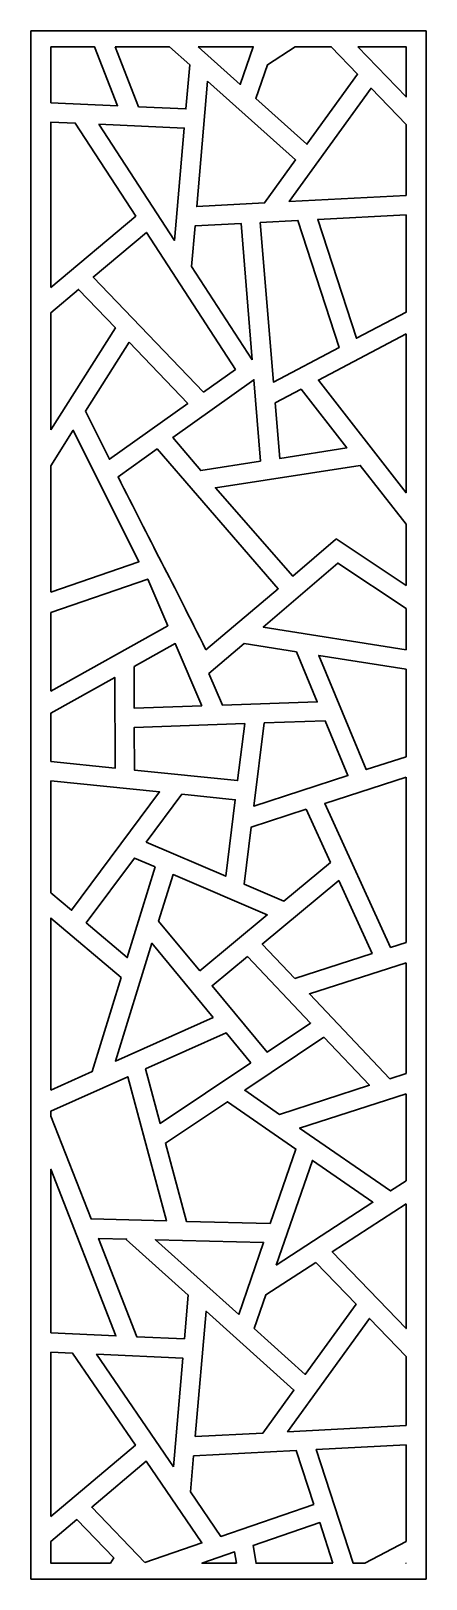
# Model space of a CAD drawing. Header units: centimetres. Extents: x 7.7 to 12.3, y -9 to 9.
import ezdxf

# ---------------------------------------------------------------- set-up
doc = ezdxf.new("R2010")
doc.units = ezdxf.units.CM
doc.header["$MEASUREMENT"] = 0
doc.layers.add('layer 1', color=7, linetype='Continuous')

msp = doc.modelspace()

# ---------------------------------------------------------------- linework, layer by layer
at = {"layer": 'layer 1', "color": 250, "lineweight": 30}
for points, knots in [([(7.65809, 9.00078), (7.65809, 9.00078), (12.25019, 9.00078), (12.25019, 9.00078), (12.25019, 9.00078), (12.25019, 9.00078), (12.25019, -9.00021), (12.25019, -9.00021), (12.25019, -9.00021), (12.25019, -9.00021), (7.65809, -9.00021), (7.65809, -9.00021), (7.65809, -9.00021), (7.65809, -9.00021), (7.65809, 9.00078), (7.65809, 9.00078)], [0, 0, 0, 0, 0.2, 0.2, 0.2, 0.2, 0.4, 0.4, 0.4, 0.4, 0.6, 0.6, 0.6, 0.6, 1, 1, 1, 1]), ([(7.8904, 8.81709), (7.8904, 8.81709), (8.39639, 8.81709), (8.39639, 8.81709), (8.39639, 8.81709), (8.39639, 8.81709), (8.6639, 8.13081), (8.6639, 8.13081), (8.6639, 8.13081), (8.6639, 8.13081), (7.8904, 8.16554), (7.8904, 8.16554), (7.8904, 8.16554), (7.8904, 8.16554), (7.8904, 8.81709), (7.8904, 8.81709)], [0, 0, 0, 0, 0.2, 0.2, 0.2, 0.2, 0.4, 0.4, 0.4, 0.4, 0.6, 0.6, 0.6, 0.6, 1, 1, 1, 1]), ([(8.63646, 8.81709), (8.63646, 8.81709), (9.26772, 8.81709), (9.26772, 8.81709), (9.26772, 8.81709), (9.26772, 8.81709), (9.50356, 8.60523), (9.50356, 8.60523), (9.50356, 8.60523), (9.50356, 8.60523), (9.4595, 8.09509), (9.4595, 8.09509), (9.4595, 8.09509), (9.4595, 8.09509), (8.90824, 8.11985), (8.90824, 8.11985), (8.90824, 8.11985), (8.90824, 8.11985), (8.63646, 8.81709), (8.63646, 8.81709)], [0, 0, 0, 0, 0.16666667, 0.16666667, 0.16666667, 0.16666667, 0.33333333, 0.33333333, 0.33333333, 0.33333333, 0.5, 0.5, 0.5, 0.5, 0.66666667, 0.66666667, 0.66666667, 0.66666667, 1, 1, 1, 1]), ([(9.60265, 8.81709), (9.60265, 8.81709), (10.2426, 8.81709), (10.2426, 8.81709), (10.2426, 8.81709), (10.2426, 8.81709), (10.09111, 8.3783), (10.09111, 8.3783), (10.09111, 8.3783), (10.09111, 8.3783), (9.60265, 8.81709), (9.60265, 8.81709)], [0, 0, 0, 0, 0.25, 0.25, 0.25, 0.25, 0.5, 0.5, 0.5, 0.5, 1, 1, 1, 1]), ([(10.72829, 8.81709), (10.72829, 8.81709), (11.14882, 8.81709), (11.14882, 8.81709), (11.14882, 8.81709), (11.14882, 8.81709), (11.45479, 8.4982), (11.45479, 8.4982), (11.45479, 8.4982), (11.45479, 8.4982), (10.86529, 7.68282), (10.86529, 7.68282), (10.86529, 7.68282), (10.86529, 7.68282), (10.2717, 8.21607), (10.2717, 8.21607), (10.2717, 8.21607), (10.2717, 8.21607), (10.4071, 8.6083), (10.4071, 8.6083), (10.4071, 8.6083), (10.4071, 8.6083), (10.72829, 8.81709), (10.72829, 8.81709)], [0, 0, 0, 0, 0.14285714, 0.14285714, 0.14285714, 0.14285714, 0.28571429, 0.28571429, 0.28571429, 0.28571429, 0.42857143, 0.42857143, 0.42857143, 0.42857143, 0.57142857, 0.57142857, 0.57142857, 0.57142857, 0.71428571, 0.71428571, 0.71428571, 0.71428571, 1, 1, 1, 1]), ([(11.45885, 8.81709), (11.45885, 8.81709), (12.01788, 8.81709), (12.01788, 8.81709), (12.01788, 8.81709), (12.01788, 8.81709), (12.01788, 8.23445), (12.01788, 8.23445), (12.01788, 8.23445), (12.01788, 8.23445), (11.45885, 8.81709), (11.45885, 8.81709)], [0, 0, 0, 0, 0.25, 0.25, 0.25, 0.25, 0.5, 0.5, 0.5, 0.5, 1, 1, 1, 1]), ([(9.71185, 8.41812), (9.71185, 8.41812), (9.58588, 6.9596), (9.58588, 6.9596), (9.58588, 6.9596), (9.58588, 6.9596), (10.37262, 7.00137), (10.37262, 7.00137), (10.37262, 7.00137), (10.37262, 7.00137), (10.73343, 7.50043), (10.73343, 7.50043), (10.73343, 7.50043), (10.73343, 7.50043), (9.71185, 8.41812), (9.71185, 8.41812)], [0, 0, 0, 0, 0.2, 0.2, 0.2, 0.2, 0.4, 0.4, 0.4, 0.4, 0.6, 0.6, 0.6, 0.6, 1, 1, 1, 1]), ([(12.01788, 7.91133), (12.01788, 7.91133), (12.01788, 7.0887), (12.01788, 7.0887), (12.01788, 7.0887), (12.01788, 7.0887), (10.65953, 7.0166), (10.65953, 7.0166), (10.65953, 7.0166), (10.65953, 7.0166), (11.61213, 8.33421), (11.61213, 8.33421), (11.61213, 8.33421), (11.61213, 8.33421), (12.01788, 7.91133), (12.01788, 7.91133)], [0, 0, 0, 0, 0.2, 0.2, 0.2, 0.2, 0.4, 0.4, 0.4, 0.4, 0.6, 0.6, 0.6, 0.6, 1, 1, 1, 1]), ([(7.8904, 6.01723), (7.8904, 6.01723), (7.8904, 7.94165), (7.8904, 7.94165), (7.8904, 7.94165), (7.8904, 7.94165), (8.17363, 7.92893), (8.17363, 7.92893), (8.17363, 7.92893), (8.17363, 7.92893), (8.87635, 6.84805), (8.87635, 6.84805), (8.87635, 6.84805), (8.87635, 6.84805), (7.8904, 6.01723), (7.8904, 6.01723)], [0, 0, 0, 0, 0.2, 0.2, 0.2, 0.2, 0.4, 0.4, 0.4, 0.4, 0.6, 0.6, 0.6, 0.6, 1, 1, 1, 1]), ([(8.4487, 7.91659), (8.4487, 7.91659), (9.32735, 6.5651), (9.32735, 6.5651), (9.32735, 6.5651), (9.32735, 6.5651), (9.44024, 7.87209), (9.44024, 7.87209), (9.44024, 7.87209), (9.44024, 7.87209), (8.4487, 7.91659), (8.4487, 7.91659)], [0, 0, 0, 0, 0.25, 0.25, 0.25, 0.25, 0.5, 0.5, 0.5, 0.5, 1, 1, 1, 1]), ([(12.01788, 6.86456), (12.01788, 6.86456), (12.01788, 5.73068), (12.01788, 5.73068), (12.01788, 5.73068), (12.01788, 5.73068), (11.44156, 5.42713), (11.44156, 5.42713), (11.44156, 5.42713), (11.44156, 5.42713), (10.99152, 6.81007), (10.99152, 6.81007), (10.99152, 6.81007), (10.99152, 6.81007), (12.01788, 6.86456), (12.01788, 6.86456)], [0, 0, 0, 0, 0.2, 0.2, 0.2, 0.2, 0.4, 0.4, 0.4, 0.4, 0.6, 0.6, 0.6, 0.6, 1, 1, 1, 1]), ([(10.23026, 5.1763), (10.23026, 5.1763), (10.09978, 6.76274), (10.09978, 6.76274), (10.09978, 6.76274), (10.09978, 6.76274), (9.56642, 6.73442), (9.56642, 6.73442), (9.56642, 6.73442), (9.56642, 6.73442), (9.52548, 6.26035), (9.52548, 6.26035), (9.52548, 6.26035), (9.52548, 6.26035), (10.23026, 5.1763), (10.23026, 5.1763)], [0, 0, 0, 0, 0.2, 0.2, 0.2, 0.2, 0.4, 0.4, 0.4, 0.4, 0.6, 0.6, 0.6, 0.6, 1, 1, 1, 1]), ([(10.32343, 6.77461), (10.32343, 6.77461), (10.47607, 4.91861), (10.47607, 4.91861), (10.47607, 4.91861), (10.47607, 4.91861), (11.24085, 5.32141), (11.24085, 5.32141), (11.24085, 5.32141), (11.24085, 5.32141), (10.7604, 6.79781), (10.7604, 6.79781), (10.7604, 6.79781), (10.7604, 6.79781), (10.32343, 6.77461), (10.32343, 6.77461)], [0, 0, 0, 0, 0.2, 0.2, 0.2, 0.2, 0.4, 0.4, 0.4, 0.4, 0.6, 0.6, 0.6, 0.6, 1, 1, 1, 1]), ([(9.66512, 4.80201), (9.66512, 4.80201), (10.03501, 5.06587), (10.03501, 5.06587), (10.03501, 5.06587), (10.03501, 5.06587), (8.99919, 6.65911), (8.99919, 6.65911), (8.99919, 6.65911), (8.99919, 6.65911), (8.38216, 6.13915), (8.38216, 6.13915), (8.38216, 6.13915), (8.38216, 6.13915), (9.66512, 4.80201), (9.66512, 4.80201)], [0, 0, 0, 0, 0.2, 0.2, 0.2, 0.2, 0.4, 0.4, 0.4, 0.4, 0.6, 0.6, 0.6, 0.6, 1, 1, 1, 1]), ([(7.8904, 4.36309), (7.8904, 4.36309), (7.8904, 5.72476), (7.8904, 5.72476), (7.8904, 5.72476), (7.8904, 5.72476), (8.21073, 5.9947), (8.21073, 5.9947), (8.21073, 5.9947), (8.21073, 5.9947), (8.63911, 5.54825), (8.63911, 5.54825), (8.63911, 5.54825), (8.63911, 5.54825), (7.8904, 4.36309), (7.8904, 4.36309)], [0, 0, 0, 0, 0.2, 0.2, 0.2, 0.2, 0.4, 0.4, 0.4, 0.4, 0.6, 0.6, 0.6, 0.6, 1, 1, 1, 1]), ([(12.01788, 5.47796), (12.01788, 5.47796), (12.01788, 3.63057), (12.01788, 3.63057), (12.01788, 3.63057), (12.01788, 3.63057), (10.9986, 4.9411), (10.9986, 4.9411), (10.9986, 4.9411), (10.9986, 4.9411), (12.01788, 5.47796), (12.01788, 5.47796)], [0, 0, 0, 0, 0.25, 0.25, 0.25, 0.25, 0.5, 0.5, 0.5, 0.5, 1, 1, 1, 1]), ([(8.79851, 5.38212), (8.79851, 5.38212), (8.29024, 4.57943), (8.29024, 4.57943), (8.29024, 4.57943), (8.29024, 4.57943), (8.56924, 4.02021), (8.56924, 4.02021), (8.56924, 4.02021), (8.56924, 4.02021), (9.48108, 4.67071), (9.48108, 4.67071), (9.48108, 4.67071), (9.48108, 4.67071), (8.79851, 5.38212), (8.79851, 5.38212)], [0, 0, 0, 0, 0.2, 0.2, 0.2, 0.2, 0.4, 0.4, 0.4, 0.4, 0.6, 0.6, 0.6, 0.6, 1, 1, 1, 1]), ([(10.32729, 3.99656), (10.32729, 3.99656), (10.24935, 4.94425), (10.24935, 4.94425), (10.24935, 4.94425), (10.24935, 4.94425), (9.30665, 4.27174), (9.30665, 4.27174), (9.30665, 4.27174), (9.30665, 4.27174), (9.63213, 3.88883), (9.63213, 3.88883), (9.63213, 3.88883), (9.63213, 3.88883), (10.32729, 3.99656), (10.32729, 3.99656)], [0, 0, 0, 0, 0.2, 0.2, 0.2, 0.2, 0.4, 0.4, 0.4, 0.4, 0.6, 0.6, 0.6, 0.6, 1, 1, 1, 1]), ([(10.496, 4.67639), (10.496, 4.67639), (10.54907, 4.03093), (10.54907, 4.03093), (10.54907, 4.03093), (10.54907, 4.03093), (11.32914, 4.15182), (11.32914, 4.15182), (11.32914, 4.15182), (11.32914, 4.15182), (10.79761, 4.83525), (10.79761, 4.83525), (10.79761, 4.83525), (10.79761, 4.83525), (10.496, 4.67639), (10.496, 4.67639)], [0, 0, 0, 0, 0.2, 0.2, 0.2, 0.2, 0.4, 0.4, 0.4, 0.4, 0.6, 0.6, 0.6, 0.6, 1, 1, 1, 1]), ([(7.8904, 2.47429), (7.8904, 2.47429), (7.8904, 3.94525), (7.8904, 3.94525), (7.8904, 3.94525), (7.8904, 3.94525), (8.15041, 4.3586), (8.15041, 4.3586), (8.15041, 4.3586), (8.15041, 4.3586), (8.91377, 2.82855), (8.91377, 2.82855), (8.91377, 2.82855), (8.91377, 2.82855), (7.8904, 2.47429), (7.8904, 2.47429)], [0, 0, 0, 0, 0.2, 0.2, 0.2, 0.2, 0.4, 0.4, 0.4, 0.4, 0.6, 0.6, 0.6, 0.6, 1, 1, 1, 1]), ([(9.69056, 1.80638), (9.69056, 1.80638), (10.53314, 2.51525), (10.53314, 2.51525), (10.53314, 2.51525), (10.53314, 2.51525), (9.12444, 4.14175), (9.12444, 4.14175), (9.12444, 4.14175), (9.12444, 4.14175), (8.67026, 3.81774), (8.67026, 3.81774), (8.67026, 3.81774), (9.03789, 3.08087), (9.31064, 2.5715), (9.69056, 1.80638)], [0, 0, 0, 0, 0.2, 0.2, 0.2, 0.2, 0.4, 0.4, 0.4, 0.4, 0.6, 0.6, 0.6, 0.6, 1, 1, 1, 1]), ([(12.01788, 3.26629), (12.01788, 3.26629), (12.01788, 2.55281), (12.01788, 2.55281), (12.01788, 2.55281), (12.01788, 2.55281), (11.20586, 3.09489), (11.20586, 3.09489), (11.20586, 3.09489), (11.20586, 3.09489), (11.20005, 3.08713), (11.20005, 3.08713), (11.20005, 3.08713), (11.20005, 3.08713), (11.19977, 3.08744), (11.19977, 3.08744), (11.19977, 3.08744), (11.19977, 3.08744), (10.7023, 2.66044), (10.7023, 2.66044), (10.7023, 2.66044), (10.7023, 2.66044), (9.8021, 3.68884), (9.8021, 3.68884), (9.8021, 3.68884), (9.8021, 3.68884), (11.48622, 3.94985), (11.48622, 3.94985), (11.48622, 3.94985), (11.48622, 3.94985), (12.01788, 3.26629), (12.01788, 3.26629)], [0, 0, 0, 0, 0.11111111, 0.11111111, 0.11111111, 0.11111111, 0.22222222, 0.22222222, 0.22222222, 0.22222222, 0.33333333, 0.33333333, 0.33333333, 0.33333333, 0.44444444, 0.44444444, 0.44444444, 0.44444444, 0.55555556, 0.55555556, 0.55555556, 0.55555556, 0.66666667, 0.66666667, 0.66666667, 0.66666667, 0.77777778, 0.77777778, 0.77777778, 0.77777778, 1, 1, 1, 1]), ([(12.01788, 2.2839), (12.01788, 2.2839), (12.01788, 1.80511), (12.01788, 1.80511), (12.01788, 1.80511), (12.01788, 1.80511), (10.35744, 2.06928), (10.35744, 2.06928), (10.35744, 2.06928), (10.35744, 2.06928), (11.22452, 2.81354), (11.22452, 2.81354), (11.22452, 2.81354), (11.22452, 2.81354), (12.01788, 2.2839), (12.01788, 2.2839)], [0, 0, 0, 0, 0.2, 0.2, 0.2, 0.2, 0.4, 0.4, 0.4, 0.4, 0.6, 0.6, 0.6, 0.6, 1, 1, 1, 1]), ([(7.8904, 1.32586), (7.8904, 1.32586), (7.8904, 2.23763), (7.8904, 2.23763), (7.8904, 2.23763), (7.8904, 2.23763), (9.01622, 2.62735), (9.01622, 2.62735), (9.01622, 2.62735), (9.01622, 2.62735), (9.24702, 2.08493), (9.24702, 2.08493), (9.24702, 2.08493), (9.24702, 2.08493), (7.8904, 1.32586), (7.8904, 1.32586)], [0, 0, 0, 0, 0.2, 0.2, 0.2, 0.2, 0.4, 0.4, 0.4, 0.4, 0.6, 0.6, 0.6, 0.6, 1, 1, 1, 1]), ([(9.6436, 1.15295), (9.6436, 1.15295), (9.33521, 1.8777), (9.33521, 1.8777), (9.33521, 1.8777), (9.33521, 1.8777), (8.85578, 1.60944), (8.85578, 1.60944), (8.85578, 1.60944), (8.85578, 1.60944), (8.85777, 1.12552), (8.85777, 1.12552), (8.85777, 1.12552), (8.85777, 1.12552), (9.6436, 1.15295), (9.6436, 1.15295)], [0, 0, 0, 0, 0.2, 0.2, 0.2, 0.2, 0.4, 0.4, 0.4, 0.4, 0.6, 0.6, 0.6, 0.6, 1, 1, 1, 1]), ([(10.74385, 1.78104), (10.74385, 1.78104), (10.13456, 1.87798), (10.13456, 1.87798), (10.13456, 1.87798), (10.13456, 1.87798), (9.72724, 1.52837), (9.72724, 1.52837), (9.72724, 1.52837), (9.72724, 1.52837), (9.88342, 1.16132), (9.88342, 1.16132), (9.88342, 1.16132), (9.88342, 1.16132), (10.98547, 1.1998), (10.98547, 1.1998), (10.98547, 1.1998), (10.98547, 1.1998), (10.74385, 1.78104), (10.74385, 1.78104)], [0, 0, 0, 0, 0.16666667, 0.16666667, 0.16666667, 0.16666667, 0.33333333, 0.33333333, 0.33333333, 0.33333333, 0.5, 0.5, 0.5, 0.5, 0.66666667, 0.66666667, 0.66666667, 0.66666667, 1, 1, 1, 1]), ([(12.01788, 1.57834), (12.01788, 1.57834), (12.01788, 0.56079), (12.01788, 0.56079), (12.01788, 0.56079), (12.01788, 0.56079), (11.5558, 0.41127), (11.5558, 0.41127), (11.5558, 0.41127), (11.5558, 0.41127), (11.00356, 1.73971), (11.00356, 1.73971), (11.00356, 1.73971), (11.00356, 1.73971), (12.01788, 1.57834), (12.01788, 1.57834)], [0, 0, 0, 0, 0.2, 0.2, 0.2, 0.2, 0.4, 0.4, 0.4, 0.4, 0.6, 0.6, 0.6, 0.6, 1, 1, 1, 1]), ([(7.8904, 0.50616), (7.8904, 0.50616), (7.8904, 1.06929), (7.8904, 1.06929), (7.8904, 1.06929), (7.8904, 1.06929), (8.6325, 1.48451), (8.6325, 1.48451), (8.6325, 1.48451), (8.6325, 1.48451), (8.63683, 0.42975), (8.63683, 0.42975), (8.63683, 0.42975), (8.63683, 0.42975), (7.8904, 0.50616), (7.8904, 0.50616)], [0, 0, 0, 0, 0.2, 0.2, 0.2, 0.2, 0.4, 0.4, 0.4, 0.4, 0.6, 0.6, 0.6, 0.6, 1, 1, 1, 1]), ([(10.14214, 0.94631), (10.14214, 0.94631), (8.85869, 0.90152), (8.85869, 0.90152), (8.85869, 0.90152), (8.85869, 0.90152), (8.86071, 0.40682), (8.86071, 0.40682), (8.86071, 0.40682), (8.86071, 0.40682), (10.05968, 0.28407), (10.05968, 0.28407), (10.05968, 0.28407), (10.05968, 0.28407), (10.14214, 0.94631), (10.14214, 0.94631)], [0, 0, 0, 0, 0.2, 0.2, 0.2, 0.2, 0.4, 0.4, 0.4, 0.4, 0.6, 0.6, 0.6, 0.6, 1, 1, 1, 1]), ([(11.07727, 0.97896), (11.07727, 0.97896), (10.36874, 0.95422), (10.36874, 0.95422), (10.36874, 0.95422), (10.36874, 0.95422), (10.24847, -0.01176), (10.24847, -0.01176), (10.24847, -0.01176), (10.24847, -0.01176), (11.34201, 0.34209), (11.34201, 0.34209), (11.34201, 0.34209), (11.34201, 0.34209), (11.07727, 0.97896), (11.07727, 0.97896)], [0, 0, 0, 0, 0.2, 0.2, 0.2, 0.2, 0.4, 0.4, 0.4, 0.4, 0.6, 0.6, 0.6, 0.6, 1, 1, 1, 1]), ([(7.8904, -1.0217), (7.8904, -1.0217), (7.8904, 0.28111), (7.8904, 0.28111), (7.8904, 0.28111), (7.8904, 0.28111), (9.15394, 0.15175), (9.15394, 0.15175), (9.15394, 0.15175), (9.15394, 0.15175), (8.12957, -1.22426), (8.12957, -1.22426), (8.12957, -1.22426), (8.12957, -1.22426), (7.8904, -1.0217), (7.8904, -1.0217)], [0, 0, 0, 0, 0.2, 0.2, 0.2, 0.2, 0.4, 0.4, 0.4, 0.4, 0.6, 0.6, 0.6, 0.6, 1, 1, 1, 1]), ([(12.01788, 0.32539), (12.01788, 0.32539), (12.01788, -1.59828), (12.01788, -1.59828), (12.01788, -1.59828), (12.01788, -1.59828), (11.8374, -1.65667), (11.8374, -1.65667), (11.8374, -1.65667), (11.8374, -1.65667), (11.07209, 0.01936), (11.07209, 0.01936), (11.07209, 0.01936), (11.07209, 0.01936), (12.01788, 0.32539), (12.01788, 0.32539)], [0, 0, 0, 0, 0.2, 0.2, 0.2, 0.2, 0.4, 0.4, 0.4, 0.4, 0.6, 0.6, 0.6, 0.6, 1, 1, 1, 1]), ([(8.99861, -0.43192), (8.99861, -0.43192), (9.9213, -0.82728), (9.9213, -0.82728), (9.9213, -0.82728), (9.9213, -0.82728), (10.03201, 0.06185), (10.03201, 0.06185), (10.03201, 0.06185), (10.03201, 0.06185), (9.41335, 0.12519), (9.41335, 0.12519), (9.41335, 0.12519), (9.41335, 0.12519), (8.99861, -0.43192), (8.99861, -0.43192)], [0, 0, 0, 0, 0.2, 0.2, 0.2, 0.2, 0.4, 0.4, 0.4, 0.4, 0.6, 0.6, 0.6, 0.6, 1, 1, 1, 1]), ([(10.85773, -0.05001), (10.85773, -0.05001), (10.21793, -0.25705), (10.21793, -0.25705), (10.21793, -0.25705), (10.21793, -0.25705), (10.1355, -0.91905), (10.1355, -0.91905), (10.1355, -0.91905), (10.1355, -0.91905), (10.59734, -1.11694), (10.59734, -1.11694), (10.59734, -1.11694), (10.59734, -1.11694), (11.13944, -0.66695), (11.13944, -0.66695), (11.13944, -0.66695), (11.13944, -0.66695), (10.85773, -0.05001), (10.85773, -0.05001)], [0, 0, 0, 0, 0.16666667, 0.16666667, 0.16666667, 0.16666667, 0.33333333, 0.33333333, 0.33333333, 0.33333333, 0.5, 0.5, 0.5, 0.5, 0.66666667, 0.66666667, 0.66666667, 0.66666667, 1, 1, 1, 1]), ([(9.103, -0.72019), (9.103, -0.72019), (8.86116, -0.61656), (8.86116, -0.61656), (8.86116, -0.61656), (8.86116, -0.61656), (8.3008, -1.36927), (8.3008, -1.36927), (8.3008, -1.36927), (8.3008, -1.36927), (8.7778, -1.77326), (8.7778, -1.77326), (8.7778, -1.77326), (8.7778, -1.77326), (9.103, -0.72019), (9.103, -0.72019)], [0, 0, 0, 0, 0.2, 0.2, 0.2, 0.2, 0.4, 0.4, 0.4, 0.4, 0.6, 0.6, 0.6, 0.6, 1, 1, 1, 1]), ([(9.61994, -1.9283), (9.61994, -1.9283), (10.40384, -1.27757), (10.40384, -1.27757), (10.40384, -1.27757), (10.40384, -1.27757), (9.30994, -0.80886), (9.30994, -0.80886), (9.30994, -0.80886), (9.30994, -0.80886), (9.14221, -1.352), (9.14221, -1.352), (9.14221, -1.352), (9.14221, -1.352), (9.61994, -1.9283), (9.61994, -1.9283)], [0, 0, 0, 0, 0.2, 0.2, 0.2, 0.2, 0.4, 0.4, 0.4, 0.4, 0.6, 0.6, 0.6, 0.6, 1, 1, 1, 1]), ([(10.72485, -2.01668), (10.72485, -2.01668), (11.62304, -1.72604), (11.62304, -1.72604), (11.62304, -1.72604), (11.62304, -1.72604), (11.23574, -0.87786), (11.23574, -0.87786), (11.23574, -0.87786), (11.23574, -0.87786), (10.34624, -1.61624), (10.34624, -1.61624), (10.34624, -1.61624), (10.34624, -1.61624), (10.72485, -2.01668), (10.72485, -2.01668)], [0, 0, 0, 0, 0.2, 0.2, 0.2, 0.2, 0.4, 0.4, 0.4, 0.4, 0.6, 0.6, 0.6, 0.6, 1, 1, 1, 1]), ([(7.8904, -3.31372), (7.8904, -3.31372), (7.8904, -1.3152), (7.8904, -1.3152), (7.8904, -1.3152), (7.8904, -1.3152), (8.70596, -2.00591), (8.70596, -2.00591), (8.70596, -2.00591), (8.70596, -2.00591), (8.36812, -3.09998), (8.36812, -3.09998), (8.36812, -3.09998), (8.36812, -3.09998), (7.8904, -3.31372), (7.8904, -3.31372)], [0, 0, 0, 0, 0.2, 0.2, 0.2, 0.2, 0.4, 0.4, 0.4, 0.4, 0.6, 0.6, 0.6, 0.6, 1, 1, 1, 1]), ([(9.77764, -2.46931), (9.77764, -2.46931), (9.06329, -1.60757), (9.06329, -1.60757), (9.06329, -1.60757), (9.06329, -1.60757), (8.64, -2.97834), (8.64, -2.97834), (8.64, -2.97834), (8.64, -2.97834), (9.77764, -2.46931), (9.77764, -2.46931)], [0, 0, 0, 0, 0.25, 0.25, 0.25, 0.25, 0.5, 0.5, 0.5, 0.5, 1, 1, 1, 1]), ([(10.17369, -1.75947), (10.17369, -1.75947), (9.76277, -2.10059), (9.76277, -2.10059), (9.76277, -2.10059), (9.76277, -2.10059), (10.40278, -2.87264), (10.40278, -2.87264), (10.40278, -2.87264), (10.40278, -2.87264), (10.90738, -2.53544), (10.90738, -2.53544), (10.90738, -2.53544), (10.90738, -2.53544), (10.17369, -1.75947), (10.17369, -1.75947)], [0, 0, 0, 0, 0.2, 0.2, 0.2, 0.2, 0.4, 0.4, 0.4, 0.4, 0.6, 0.6, 0.6, 0.6, 1, 1, 1, 1]), ([(12.01788, -1.83368), (12.01788, -1.83368), (12.01788, -3.12152), (12.01788, -3.12152), (12.01788, -3.12152), (12.01788, -3.12152), (11.82768, -3.18306), (11.82768, -3.18306), (11.82768, -3.18306), (11.82768, -3.18306), (10.89528, -2.19692), (10.89528, -2.19692), (10.89528, -2.19692), (10.89528, -2.19692), (12.01788, -1.83368), (12.01788, -1.83368)], [0, 0, 0, 0, 0.2, 0.2, 0.2, 0.2, 0.4, 0.4, 0.4, 0.4, 0.6, 0.6, 0.6, 0.6, 1, 1, 1, 1]), ([(10.21566, -2.99768), (10.21566, -2.99768), (9.92596, -2.64823), (9.92596, -2.64823), (9.92596, -2.64823), (9.92596, -2.64823), (8.98989, -3.06705), (8.98989, -3.06705), (8.98989, -3.06705), (8.98989, -3.06705), (9.16047, -3.70284), (9.16047, -3.70284), (9.16047, -3.70284), (9.16047, -3.70284), (10.21566, -2.99768), (10.21566, -2.99768)], [0, 0, 0, 0, 0.2, 0.2, 0.2, 0.2, 0.4, 0.4, 0.4, 0.4, 0.6, 0.6, 0.6, 0.6, 1, 1, 1, 1]), ([(11.06329, -2.70034), (11.06329, -2.70034), (10.14245, -3.31569), (10.14245, -3.31569), (10.14245, -3.31569), (10.14245, -3.31569), (10.54881, -3.59688), (10.54881, -3.59688), (10.54881, -3.59688), (10.54881, -3.59688), (11.59186, -3.25937), (11.59186, -3.25937), (11.59186, -3.25937), (11.59186, -3.25937), (11.06329, -2.70034), (11.06329, -2.70034)], [0, 0, 0, 0, 0.2, 0.2, 0.2, 0.2, 0.4, 0.4, 0.4, 0.4, 0.6, 0.6, 0.6, 0.6, 1, 1, 1, 1]), ([(7.8904, -3.61915), (7.8904, -3.61915), (7.8904, -3.55901), (7.8904, -3.55901), (7.8904, -3.55901), (7.8904, -3.55901), (8.78315, -3.15955), (8.78315, -3.15955), (8.78315, -3.15955), (8.78315, -3.15955), (9.23271, -4.83516), (9.23271, -4.83516), (9.23271, -4.83516), (9.23271, -4.83516), (8.35599, -4.81362), (8.35599, -4.81362), (8.35599, -4.81362), (8.35599, -4.81362), (7.8904, -3.61915), (7.8904, -3.61915)], [0, 0, 0, 0, 0.16666667, 0.16666667, 0.16666667, 0.16666667, 0.33333333, 0.33333333, 0.33333333, 0.33333333, 0.5, 0.5, 0.5, 0.5, 0.66666667, 0.66666667, 0.66666667, 0.66666667, 1, 1, 1, 1]), ([(12.01788, -3.35692), (12.01788, -3.35692), (12.01788, -4.36981), (12.01788, -4.36981), (12.01788, -4.36981), (12.01788, -4.36981), (11.83629, -4.48785), (11.83629, -4.48785), (11.83629, -4.48785), (11.83629, -4.48785), (10.7806, -3.75728), (10.7806, -3.75728), (10.7806, -3.75728), (10.7806, -3.75728), (12.01788, -3.35692), (12.01788, -3.35692)], [0, 0, 0, 0, 0.2, 0.2, 0.2, 0.2, 0.4, 0.4, 0.4, 0.4, 0.6, 0.6, 0.6, 0.6, 1, 1, 1, 1]), ([(10.43914, -4.86479), (10.43914, -4.86479), (10.73774, -3.99988), (10.73774, -3.99988), (10.73774, -3.99988), (10.73774, -3.99988), (9.94232, -3.44944), (9.94232, -3.44944), (9.94232, -3.44944), (9.94232, -3.44944), (9.22168, -3.93101), (9.22168, -3.93101), (9.22168, -3.93101), (9.22168, -3.93101), (9.4658, -4.84088), (9.4658, -4.84088), (9.4658, -4.84088), (9.4658, -4.84088), (10.43914, -4.86479), (10.43914, -4.86479)], [0, 0, 0, 0, 0.16666667, 0.16666667, 0.16666667, 0.16666667, 0.33333333, 0.33333333, 0.33333333, 0.33333333, 0.5, 0.5, 0.5, 0.5, 0.66666667, 0.66666667, 0.66666667, 0.66666667, 1, 1, 1, 1]), ([(10.5077, -5.3515), (10.5077, -5.3515), (11.63344, -4.6197), (11.63344, -4.6197), (11.63344, -4.6197), (11.63344, -4.6197), (10.9287, -4.13202), (10.9287, -4.13202), (10.9287, -4.13202), (10.9287, -4.13202), (10.5077, -5.3515), (10.5077, -5.3515)], [0, 0, 0, 0, 0.25, 0.25, 0.25, 0.25, 0.5, 0.5, 0.5, 0.5, 1, 1, 1, 1]), ([(7.8904, -6.13899), (7.8904, -6.13899), (7.8904, -4.23506), (7.8904, -4.23506), (7.8904, -4.23506), (7.8904, -4.23506), (8.64576, -6.1729), (8.64576, -6.1729), (8.64576, -6.1729), (8.64576, -6.1729), (7.8904, -6.13899), (7.8904, -6.13899)], [0, 0, 0, 0, 0.25, 0.25, 0.25, 0.25, 0.5, 0.5, 0.5, 0.5, 1, 1, 1, 1]), ([(12.01788, -4.63654), (12.01788, -4.63654), (12.01788, -6.08815), (12.01788, -6.08815), (12.01788, -6.08815), (12.01788, -6.08815), (11.16009, -5.19414), (11.16009, -5.19414), (11.16009, -5.19414), (11.16009, -5.19414), (12.01788, -4.63654), (12.01788, -4.63654)], [0, 0, 0, 0, 0.25, 0.25, 0.25, 0.25, 0.5, 0.5, 0.5, 0.5, 1, 1, 1, 1]), ([(9.44137, -6.20862), (9.44137, -6.20862), (9.48544, -5.69847), (9.48544, -5.69847), (9.48544, -5.69847), (9.48544, -5.69847), (8.76612, -5.05231), (8.76612, -5.05231), (8.76612, -5.05231), (8.76612, -5.05231), (8.77056, -5.04772), (8.77056, -5.04772), (8.77056, -5.04772), (8.77056, -5.04772), (8.44412, -5.03969), (8.44412, -5.03969), (8.44412, -5.03969), (8.44412, -5.03969), (8.89011, -6.18386), (8.89011, -6.18386), (8.89011, -6.18386), (8.89011, -6.18386), (9.44137, -6.20862), (9.44137, -6.20862)], [0, 0, 0, 0, 0.14285714, 0.14285714, 0.14285714, 0.14285714, 0.28571429, 0.28571429, 0.28571429, 0.28571429, 0.42857143, 0.42857143, 0.42857143, 0.42857143, 0.57142857, 0.57142857, 0.57142857, 0.57142857, 0.71428571, 0.71428571, 0.71428571, 0.71428571, 1, 1, 1, 1]), ([(10.07298, -5.92541), (10.07298, -5.92541), (10.36248, -5.08683), (10.36248, -5.08683), (10.36248, -5.08683), (10.36248, -5.08683), (9.10507, -5.05593), (9.10507, -5.05593), (9.10507, -5.05593), (9.10507, -5.05593), (10.07298, -5.92541), (10.07298, -5.92541)], [0, 0, 0, 0, 0.25, 0.25, 0.25, 0.25, 0.5, 0.5, 0.5, 0.5, 1, 1, 1, 1]), ([(10.96915, -5.31827), (10.96915, -5.31827), (10.38897, -5.69541), (10.38897, -5.69541), (10.38897, -5.69541), (10.38897, -5.69541), (10.25355, -6.08764), (10.25355, -6.08764), (10.25355, -6.08764), (10.25355, -6.08764), (10.84716, -6.62088), (10.84716, -6.62088), (10.84716, -6.62088), (10.84716, -6.62088), (11.43666, -5.80551), (11.43666, -5.80551), (11.43666, -5.80551), (11.43666, -5.80551), (10.96915, -5.31827), (10.96915, -5.31827)], [0, 0, 0, 0, 0.16666667, 0.16666667, 0.16666667, 0.16666667, 0.33333333, 0.33333333, 0.33333333, 0.33333333, 0.5, 0.5, 0.5, 0.5, 0.66666667, 0.66666667, 0.66666667, 0.66666667, 1, 1, 1, 1]), ([(9.56774, -7.34412), (9.56774, -7.34412), (10.35448, -7.30235), (10.35448, -7.30235), (10.35448, -7.30235), (10.35448, -7.30235), (10.7153, -6.80329), (10.7153, -6.80329), (10.7153, -6.80329), (10.7153, -6.80329), (9.69372, -5.88558), (9.69372, -5.88558), (9.69372, -5.88558), (9.69372, -5.88558), (9.56774, -7.34412), (9.56774, -7.34412)], [0, 0, 0, 0, 0.2, 0.2, 0.2, 0.2, 0.4, 0.4, 0.4, 0.4, 0.6, 0.6, 0.6, 0.6, 1, 1, 1, 1]), ([(12.01788, -6.41127), (12.01788, -6.41127), (12.01788, -7.21405), (12.01788, -7.21405), (12.01788, -7.21405), (12.01788, -7.21405), (10.64139, -7.28711), (10.64139, -7.28711), (10.64139, -7.28711), (10.64139, -7.28711), (11.59401, -5.9695), (11.59401, -5.9695), (11.59401, -5.9695), (11.59401, -5.9695), (12.01788, -6.41127), (12.01788, -6.41127)], [0, 0, 0, 0, 0.2, 0.2, 0.2, 0.2, 0.4, 0.4, 0.4, 0.4, 0.6, 0.6, 0.6, 0.6, 1, 1, 1, 1]), ([(7.8904, -8.27119), (7.8904, -8.27119), (7.8904, -6.36288), (7.8904, -6.36288), (7.8904, -6.36288), (7.8904, -6.36288), (8.14087, -6.37411), (8.14087, -6.37411), (8.14087, -6.37411), (8.14087, -6.37411), (8.87132, -7.4446), (8.87132, -7.4446), (8.87132, -7.4446), (8.87132, -7.4446), (7.8904, -8.27119), (7.8904, -8.27119)], [0, 0, 0, 0, 0.2, 0.2, 0.2, 0.2, 0.4, 0.4, 0.4, 0.4, 0.6, 0.6, 0.6, 0.6, 1, 1, 1, 1]), ([(9.31297, -7.69501), (9.31297, -7.69501), (9.4221, -6.43161), (9.4221, -6.43161), (9.4221, -6.43161), (9.4221, -6.43161), (8.42023, -6.38665), (8.42023, -6.38665), (8.42023, -6.38665), (8.42023, -6.38665), (9.31297, -7.69501), (9.31297, -7.69501)], [0, 0, 0, 0, 0.25, 0.25, 0.25, 0.25, 0.5, 0.5, 0.5, 0.5, 1, 1, 1, 1]), ([(10.94589, -8.13161), (10.94589, -8.13161), (10.74226, -7.5059), (10.74226, -7.5059), (10.74226, -7.5059), (10.74226, -7.5059), (9.54829, -7.56928), (9.54829, -7.56928), (9.54829, -7.56928), (9.54829, -7.56928), (9.51221, -7.98699), (9.51221, -7.98699), (9.51221, -7.98699), (9.51221, -7.98699), (9.865, -8.504), (9.865, -8.504), (9.865, -8.504), (9.865, -8.504), (10.94589, -8.13161), (10.94589, -8.13161)], [0, 0, 0, 0, 0.16666667, 0.16666667, 0.16666667, 0.16666667, 0.33333333, 0.33333333, 0.33333333, 0.33333333, 0.5, 0.5, 0.5, 0.5, 0.66666667, 0.66666667, 0.66666667, 0.66666667, 1, 1, 1, 1]), ([(12.01788, -7.4382), (12.01788, -7.4382), (12.01788, -8.56349), (12.01788, -8.56349), (12.01788, -8.56349), (12.01788, -8.56349), (11.53743, -8.81653), (11.53743, -8.81653), (11.53743, -8.81653), (11.53743, -8.81653), (11.40389, -8.81653), (11.40389, -8.81653), (11.40389, -8.81653), (11.40389, -8.81653), (10.97338, -7.49364), (10.97338, -7.49364), (10.97338, -7.49364), (10.97338, -7.49364), (12.01788, -7.4382), (12.01788, -7.4382)], [0, 0, 0, 0, 0.16666667, 0.16666667, 0.16666667, 0.16666667, 0.33333333, 0.33333333, 0.33333333, 0.33333333, 0.5, 0.5, 0.5, 0.5, 0.66666667, 0.66666667, 0.66666667, 0.66666667, 1, 1, 1, 1]), ([(8.9817, -8.80832), (8.9817, -8.80832), (9.64574, -8.57955), (9.64574, -8.57955), (9.64574, -8.57955), (9.64574, -8.57955), (8.99802, -7.6303), (8.99802, -7.6303), (8.99802, -7.6303), (8.99802, -7.6303), (8.36404, -8.16456), (8.36404, -8.16456), (8.36404, -8.16456), (8.36404, -8.16456), (8.9817, -8.80832), (8.9817, -8.80832)], [0, 0, 0, 0, 0.2, 0.2, 0.2, 0.2, 0.4, 0.4, 0.4, 0.4, 0.6, 0.6, 0.6, 0.6, 1, 1, 1, 1]), ([(8.58239, -8.81653), (8.58239, -8.81653), (7.8904, -8.81653), (7.8904, -8.81653), (7.8904, -8.81653), (7.8904, -8.81653), (7.8904, -8.56367), (7.8904, -8.56367), (7.8904, -8.56367), (7.8904, -8.56367), (8.19261, -8.30901), (8.19261, -8.30901), (8.19261, -8.30901), (8.19261, -8.30901), (8.62097, -8.75546), (8.62097, -8.75546), (8.62097, -8.75546), (8.62097, -8.75546), (8.58239, -8.81653), (8.58239, -8.81653)], [0, 0, 0, 0, 0.16666667, 0.16666667, 0.16666667, 0.16666667, 0.33333333, 0.33333333, 0.33333333, 0.33333333, 0.5, 0.5, 0.5, 0.5, 0.66666667, 0.66666667, 0.66666667, 0.66666667, 1, 1, 1, 1]), ([(11.16878, -8.81653), (11.16878, -8.81653), (10.27416, -8.81653), (10.27416, -8.81653), (10.27416, -8.81653), (10.27416, -8.81653), (10.23978, -8.61145), (10.23978, -8.61145), (10.23978, -8.61145), (10.23978, -8.61145), (11.01511, -8.34434), (11.01511, -8.34434), (11.01511, -8.34434), (11.01511, -8.34434), (11.16878, -8.81653), (11.16878, -8.81653)], [0, 0, 0, 0, 0.2, 0.2, 0.2, 0.2, 0.4, 0.4, 0.4, 0.4, 0.6, 0.6, 0.6, 0.6, 1, 1, 1, 1]), ([(10.0474, -8.81653), (10.0474, -8.81653), (9.64449, -8.81653), (9.64449, -8.81653), (9.64449, -8.81653), (9.64449, -8.81653), (10.0254, -8.68531), (10.0254, -8.68531), (10.0254, -8.68531), (10.0254, -8.68531), (10.0474, -8.81653), (10.0474, -8.81653)], [0, 0, 0, 0, 0.25, 0.25, 0.25, 0.25, 0.5, 0.5, 0.5, 0.5, 1, 1, 1, 1]), ([(12.01788, -8.8162), (12.01788, -8.8162), (12.01788, -8.81653), (12.01788, -8.81653), (12.01788, -8.81653), (12.01788, -8.81653), (12.01725, -8.81653), (12.01725, -8.81653), (12.01725, -8.81653), (12.01725, -8.81653), (12.01788, -8.8162), (12.01788, -8.8162)], [0, 0, 0, 0, 0.25, 0.25, 0.25, 0.25, 0.5, 0.5, 0.5, 0.5, 1, 1, 1, 1])]:
    msp.add_open_spline(points, degree=3, knots=knots, dxfattribs=at)

doc.saveas('drawing.dxf')
